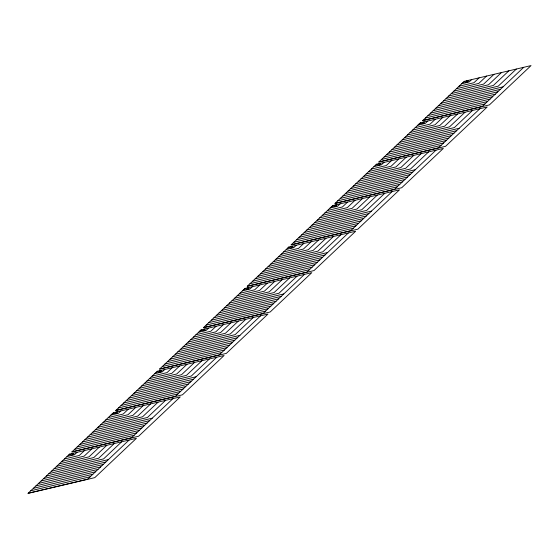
<?xml version="1.0" encoding="UTF-8"?>
<svg xmlns="http://www.w3.org/2000/svg" width="559" height="559" viewBox="0 0 559 559"><rect width="100%" height="100%" fill="white"/><g stroke="black" fill="none" stroke-linecap="round" stroke-linejoin="round"><path stroke-width="0.84" d="M77.037 452.336L74.452 454.781L67.003 456.535M120.884 410.921L118.298 413.367L110.85 415.12M164.73 369.506L162.145 371.952L154.703 373.705M208.584 328.091L205.992 330.537L198.55 332.291M252.43 286.676L249.838 289.115L242.396 290.876M296.277 245.261L293.685 247.7L286.243 249.461M340.124 203.846L337.538 206.285L330.089 208.046M383.97 162.424L381.385 164.87L373.936 166.631M427.817 121.01L425.231 123.455L417.783 125.216M471.663 79.595L469.078 82.04L461.636 83.801M84.479 450.575L79.308 455.466L64.418 458.981M128.332 409.16L123.155 414.051L108.264 417.566M172.179 367.745L167.001 372.636L152.111 376.151M216.026 326.33L210.848 331.221L195.957 334.736M259.872 284.915L254.694 289.807L239.804 293.321M303.719 243.5L298.541 248.392L283.658 251.906M347.565 202.085L342.394 206.977L327.504 210.491M391.419 160.671L386.241 165.562L371.351 169.077M435.265 119.256L430.088 124.147L415.197 127.662M479.112 77.841L473.934 82.732L459.044 86.247M91.928 448.821L84.164 456.151L61.825 461.427M135.774 407.406L128.011 414.736L105.679 420.012M179.621 365.991L171.858 373.321L149.526 378.597M223.467 324.569L215.704 331.906L193.372 337.182M267.314 283.154L259.551 290.491L237.219 295.767M311.167 241.74L303.397 249.076L281.065 254.352M355.014 200.325L347.251 207.662L324.912 212.937M398.86 158.91L391.097 166.247L368.758 171.522M442.707 117.495L434.944 124.832L412.612 130.107M486.554 76.08L478.79 83.417L456.458 88.692M99.369 447.06L89.021 456.843L59.24 463.872M143.216 405.645L132.867 415.421L103.087 422.457M187.069 364.23L176.714 374.006L146.933 381.042M230.916 322.816L220.56 332.591L190.78 339.627M274.762 281.401L264.407 291.176L234.633 298.213M318.609 239.986L308.254 249.761L278.48 256.798M362.456 198.571L352.1 208.346L322.326 215.383M406.302 157.156L395.954 166.931L366.173 173.968M450.149 115.741L439.8 125.516L410.02 132.546M494.002 74.326L483.647 84.102L453.866 91.131M106.818 445.299L93.877 457.528L56.655 466.318M150.664 403.884L137.724 416.113L100.501 424.903M194.511 362.47L181.57 374.698L144.348 383.488M238.358 321.055L225.417 333.283L188.194 342.073M282.204 279.64L269.263 291.868L232.041 300.658M326.051 238.225L313.11 250.453L275.887 259.236M369.904 196.81L356.956 209.038L319.734 217.821M413.751 155.395L400.81 167.623L363.588 176.406M457.597 113.98L444.657 126.201L407.434 134.992M501.444 72.565L488.503 84.786L451.281 93.577M114.26 443.546L98.733 458.212L54.062 468.763M158.106 402.131L142.58 416.797L97.909 427.349M201.953 360.716L186.427 375.382L141.755 385.927M245.806 319.301L230.273 333.968L185.609 344.512M289.653 277.886L274.12 292.553L229.456 303.097M333.499 236.471L317.966 251.138L273.302 261.682M377.346 195.056L361.813 209.723L317.149 220.267M421.193 153.641L405.666 168.308L360.995 178.852M465.039 112.226L449.513 126.893L404.842 137.437M508.886 70.804L493.359 85.478L448.695 96.022M121.701 441.785L103.59 458.897L51.477 471.202M165.555 400.37L147.436 417.482L95.323 429.787M209.401 358.955L191.283 376.067L139.17 388.372M253.248 317.54L235.129 334.652L183.017 346.957M297.095 276.125L278.976 293.237L226.863 305.542M340.941 234.71L322.822 251.823L270.71 264.127M384.788 193.295L366.669 210.408L314.563 222.713M428.634 151.88L410.523 168.993L358.41 181.298M472.488 110.465L454.369 127.578L402.256 139.883M516.334 69.05L498.216 86.163L446.103 98.468M129.101 440.038L87.686 479.154L28.181 493.206M172.948 398.623L131.533 437.739L72.027 451.791M216.794 357.208L175.379 396.324L115.874 410.376M260.641 315.793L219.226 354.909L159.72 368.961M304.487 274.378L263.072 313.494L203.574 327.546M348.334 232.963L306.926 272.079L247.42 286.131M392.18 191.548L350.772 230.664L291.267 244.716M436.034 150.133L394.619 189.249L335.114 203.301M479.881 108.719L438.466 147.835L378.96 161.886M523.727 67.304L482.312 106.42L422.807 120.471M462.929 82.578L464.55 81.9L466.632 82.194L468.407 81.453L466.325 81.153L467.946 80.475M419.082 123.993L420.703 123.315L422.786 123.609L424.56 122.868L422.478 122.568L424.099 121.89M375.229 165.408L376.857 164.73L378.939 165.024L380.714 164.283L378.625 163.983L380.253 163.305M331.382 206.823L333.003 206.145L335.093 206.439L336.867 205.698L334.778 205.398L336.399 204.72M287.536 248.238L289.157 247.56L291.246 247.854L293.021 247.113L290.932 246.819L292.553 246.135M243.689 289.653L245.31 288.975L247.392 289.269L249.167 288.528L247.085 288.234L248.706 287.55M199.843 331.068L201.464 330.39L203.546 330.683L205.321 329.943L203.238 329.649L204.86 328.965M155.996 372.483L157.617 371.805L159.699 372.098L161.474 371.358L159.392 371.064L161.013 370.379M112.149 413.898L113.77 413.22L115.853 413.513L117.628 412.773L115.545 412.479L117.166 411.801M68.296 455.312L69.924 454.635L72.006 454.928L73.781 454.188L71.692 453.894L73.313 453.216M443.518 100.913L503.023 86.862M440.925 103.359L500.431 89.307M438.34 105.805L497.845 91.753M435.747 108.25L495.253 94.198M433.162 110.689L492.668 96.644M430.577 113.135L490.075 99.083M427.984 115.58L487.49 101.528M425.399 118.026L484.905 103.974M399.671 142.328L459.17 128.277M397.079 144.774L456.584 130.722M394.493 147.22L453.999 133.168M391.901 149.665L451.406 135.613M389.316 152.104L448.821 138.059M386.723 154.55L446.229 140.498M384.138 156.995L443.643 142.943M381.552 159.441L441.051 145.389M355.817 183.743L415.323 169.691M353.232 186.189L412.738 172.137M350.647 188.635L410.145 174.583M348.054 191.08L407.56 177.028M345.469 193.519L404.975 179.474M342.877 195.964L402.382 181.913M340.291 198.41L399.797 184.358M337.699 200.856L397.204 186.804M311.971 225.158L371.476 211.106M309.386 227.604L368.891 213.552M306.793 230.049L366.299 215.998M304.208 232.495L363.713 218.443M301.622 234.941L361.121 220.889M299.03 237.379L358.536 223.334M296.445 239.825L355.95 225.773M293.852 242.271L353.358 228.219M268.124 266.573L327.63 252.521M265.539 269.019L325.045 254.967M262.947 271.464L322.452 257.413M260.361 273.91L319.867 259.858M257.769 276.356L317.274 262.304M255.183 278.794L314.689 264.749M252.598 281.24L312.097 267.188M250.006 283.686L309.511 269.634M224.278 307.988L283.783 293.936M221.685 310.434L281.191 296.382M219.1 312.879L278.606 298.827M216.515 315.325L276.02 301.273M213.922 317.771L273.428 303.719M211.337 320.216L270.842 306.164M208.745 322.655L268.25 308.603M206.159 325.1L265.665 311.049M180.431 349.403L239.937 335.351M177.839 351.849L237.344 337.797M175.253 354.294L234.759 340.242M172.668 356.74L232.167 342.688M170.076 359.185L229.581 345.134M167.49 361.631L226.996 347.579M164.898 364.07L224.404 350.025M162.313 366.515L221.818 352.463M136.585 390.818L196.09 376.766M133.992 393.263L193.498 379.212M131.407 395.709L190.912 381.657M128.815 398.155L188.32 384.103M126.229 400.6L185.735 386.549M123.644 403.046L183.142 388.994M121.051 405.485L180.557 391.44M118.466 407.93L177.972 393.878M92.731 432.233L152.237 418.181M90.146 434.678L149.651 420.627M87.56 437.124L147.066 423.072M84.968 439.57L144.474 425.518M82.383 442.015L141.888 427.963M79.79 444.461L139.296 430.409M77.205 446.907L136.71 432.855M74.62 449.345L134.118 435.293M48.885 473.648L108.39 459.596M46.299 476.093L105.805 462.041M43.707 478.539L103.212 464.487M41.121 480.985L100.627 466.933M38.536 483.43L98.042 469.378M35.944 485.876L95.449 471.824M33.358 488.321L92.864 474.27M30.766 490.76L90.272 476.715M69.596 454.09L27.95 493.422L94.778 477.645L136.424 438.312L69.596 454.09M113.442 412.675L71.797 452.007L138.625 436.23L180.271 396.897L113.442 412.675M157.289 371.26L115.643 410.592L182.472 394.815L224.117 355.482L157.289 371.26M201.135 329.845L159.49 369.178L226.318 353.4L267.964 314.067L201.135 329.845M244.982 288.43L203.343 327.763L270.172 311.985L311.81 272.652L244.982 288.43M288.828 247.015L247.19 286.348L314.018 270.57L355.657 231.237L288.828 247.015M332.682 205.6L291.036 244.933L357.865 229.155L399.51 189.822L332.682 205.6M376.528 164.185L334.883 203.518L401.711 187.74L443.357 148.408L376.528 164.185M420.375 122.77L378.729 162.103L445.558 146.325L487.203 106.993L420.375 122.77M464.222 81.355L422.576 120.688L489.404 104.91L531.05 65.578L464.222 81.355"/></g></svg>
